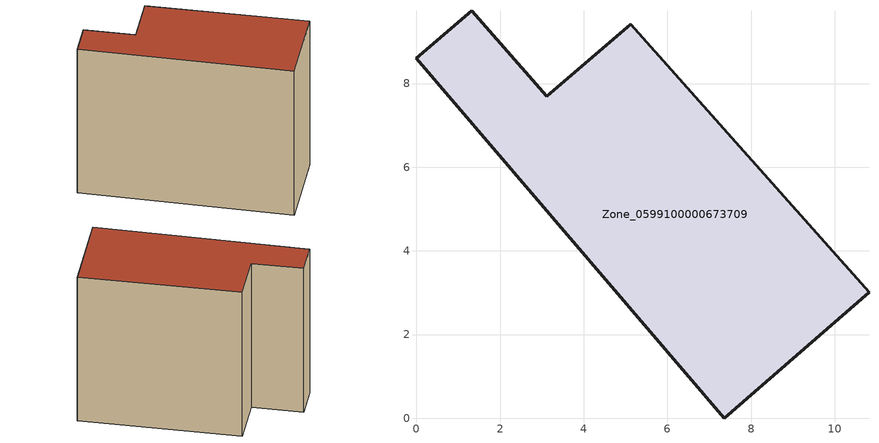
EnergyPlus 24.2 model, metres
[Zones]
Zone_0599100000673709
 floor ground (C_G): 7.35,0 0,8.6 1.32,9.74 3.12,7.7 5.12,9.42 10.82,3.01 z0
 wall outside (C_F): 3.12,7.7 1.32,9.74 0,8.6 7.35,0 10.82,3.01 5.12,9.42 3.12,7.7 z0:8.98
 roof outside (C_R): 10.82,3.01 5.12,9.42 3.12,7.7 1.32,9.74 0,8.6 7.35,0 z8.98
[BUILDING]
Pand.0599100000673709: North Axis=0; Terrain=City; Loads Convergence Tolerance Value=0.04; Temperature Convergence Tolerance Value=0.4; Solar Distribution=FullExterior; Maximum Number of Warmup Days=25; Minimum Number of Warmup Days=1
[Site:Location]
Rotterdam.The.Hague.AP_ZH_NLD Design_Conditions: Latitude=51.96; Longitude=4.45; Time Zone=1; Elevation=-4.5
[SITE:GROUNDTEMPERATURE:BUILDINGSURFACE]
18, 18, 18, 18, 18, 18, 18, 18, 18, 18, 18, 18
[MATERIAL] Thermal Absorptance=0.9; Solar Absorptance=0.7; Visible Absorptance=0.7
Name | Roughness | Thickness | Conductivity | Density | Specific Heat
G.TI.1946 | MediumSmooth | 0.15 | 1 | 540 | 1210
F.TI.1946 | Rough | 0.3 | 0.857143 | 1920 | 840
R.TI.1946 | MediumRough | 0.2 | 0.1 | 1500 | 1000
[CONSTRUCTION]
C_G: G.TI.1946
C_F: F.TI.1946
C_R: R.TI.1946
[ZONE]
Zone_0599100000673709: Type=1; Multiplier=1; Ceiling Height=Autocalculate; Volume=Autocalculate; Floor Area=autocalculate; Part of Total Floor Area=Yes
[ZONEINFILTRATION:DESIGNFLOWRATE]
Infil_Zone_0599100000673709: Zone or ZoneList or Space or SpaceList=Zone_0599100000673709; Schedule=AlwaysOn; Design Flow Rate Calculation Method=Flow/Area; Flow Rate per Floor Area=0.003; Constant Term Coefficient=1; Temperature Term Coefficient=0; Velocity Term Coefficient=0; Velocity Squared Term Coefficient=0
[HVACTEMPLATE:ZONE:IDEALLOADSAIRSYSTEM]
Zone_0599100000673709: Maximum Heating Supply Air Temperature=50; Minimum Cooling Supply Air Temperature=13; Maximum Heating Supply Air Humidity Ratio=0.0156; Minimum Cooling Supply Air Humidity Ratio=0.0077; Heating Limit=NoLimit; Cooling Limit=NoLimit; Dehumidification Control Type=ConstantSensibleHeatRatio; Cooling Sensible Heat Ratio=0.7; Dehumidification Setpoint=60; Humidification Control Type=None; Humidification Setpoint=30; Outdoor Air Method=None; Outdoor Air Flow Rate per Person=0.00944; Outdoor Air Flow Rate per Zone Floor Area=0; Outdoor Air Flow Rate per Zone=0; Demand Controlled Ventilation Type=None; Outdoor Air Economizer Type=NoEconomizer; Heat Recovery Type=None; Sensible Heat Recovery Effectiveness=0.7; Latent Heat Recovery Effectiveness=0.65
[ZONECONTROL:THERMOSTAT]
ThermostatControl_Zone_0599100000673709: Zone or ZoneList=Zone_0599100000673709; Control Type Schedule=DualSetpointControlType; Control 1=Thermostat_Zone_0599100000673709; Temperature Difference Between Cutout And Setpoint=0
[THERMOSTATSETPOINT:DUALSETPOINT]
Thermostat_Zone_0599100000673709: Heating Setpoint Temperature Schedule=HeatingSetpoint_Zone_0599100000673709; Cooling Setpoint Temperature Schedule=CoolingSetpoint_Zone_0599100000673709
[SCHEDULE:COMPACT]
HeatingSetpoint_Zone_0599100000673709: Through: 12/31, For: AllDays, Until: 24:00, 21
CoolingSetpoint_Zone_0599100000673709: Through: 12/31, For: AllDays, Until: 24:00, 24
DualSetpointControlType: Through: 12/31, For: AllDays, Until: 24:00, 4
AlwaysOn: Through: 12/31, For: AllDays, Until: 24:00, 1
